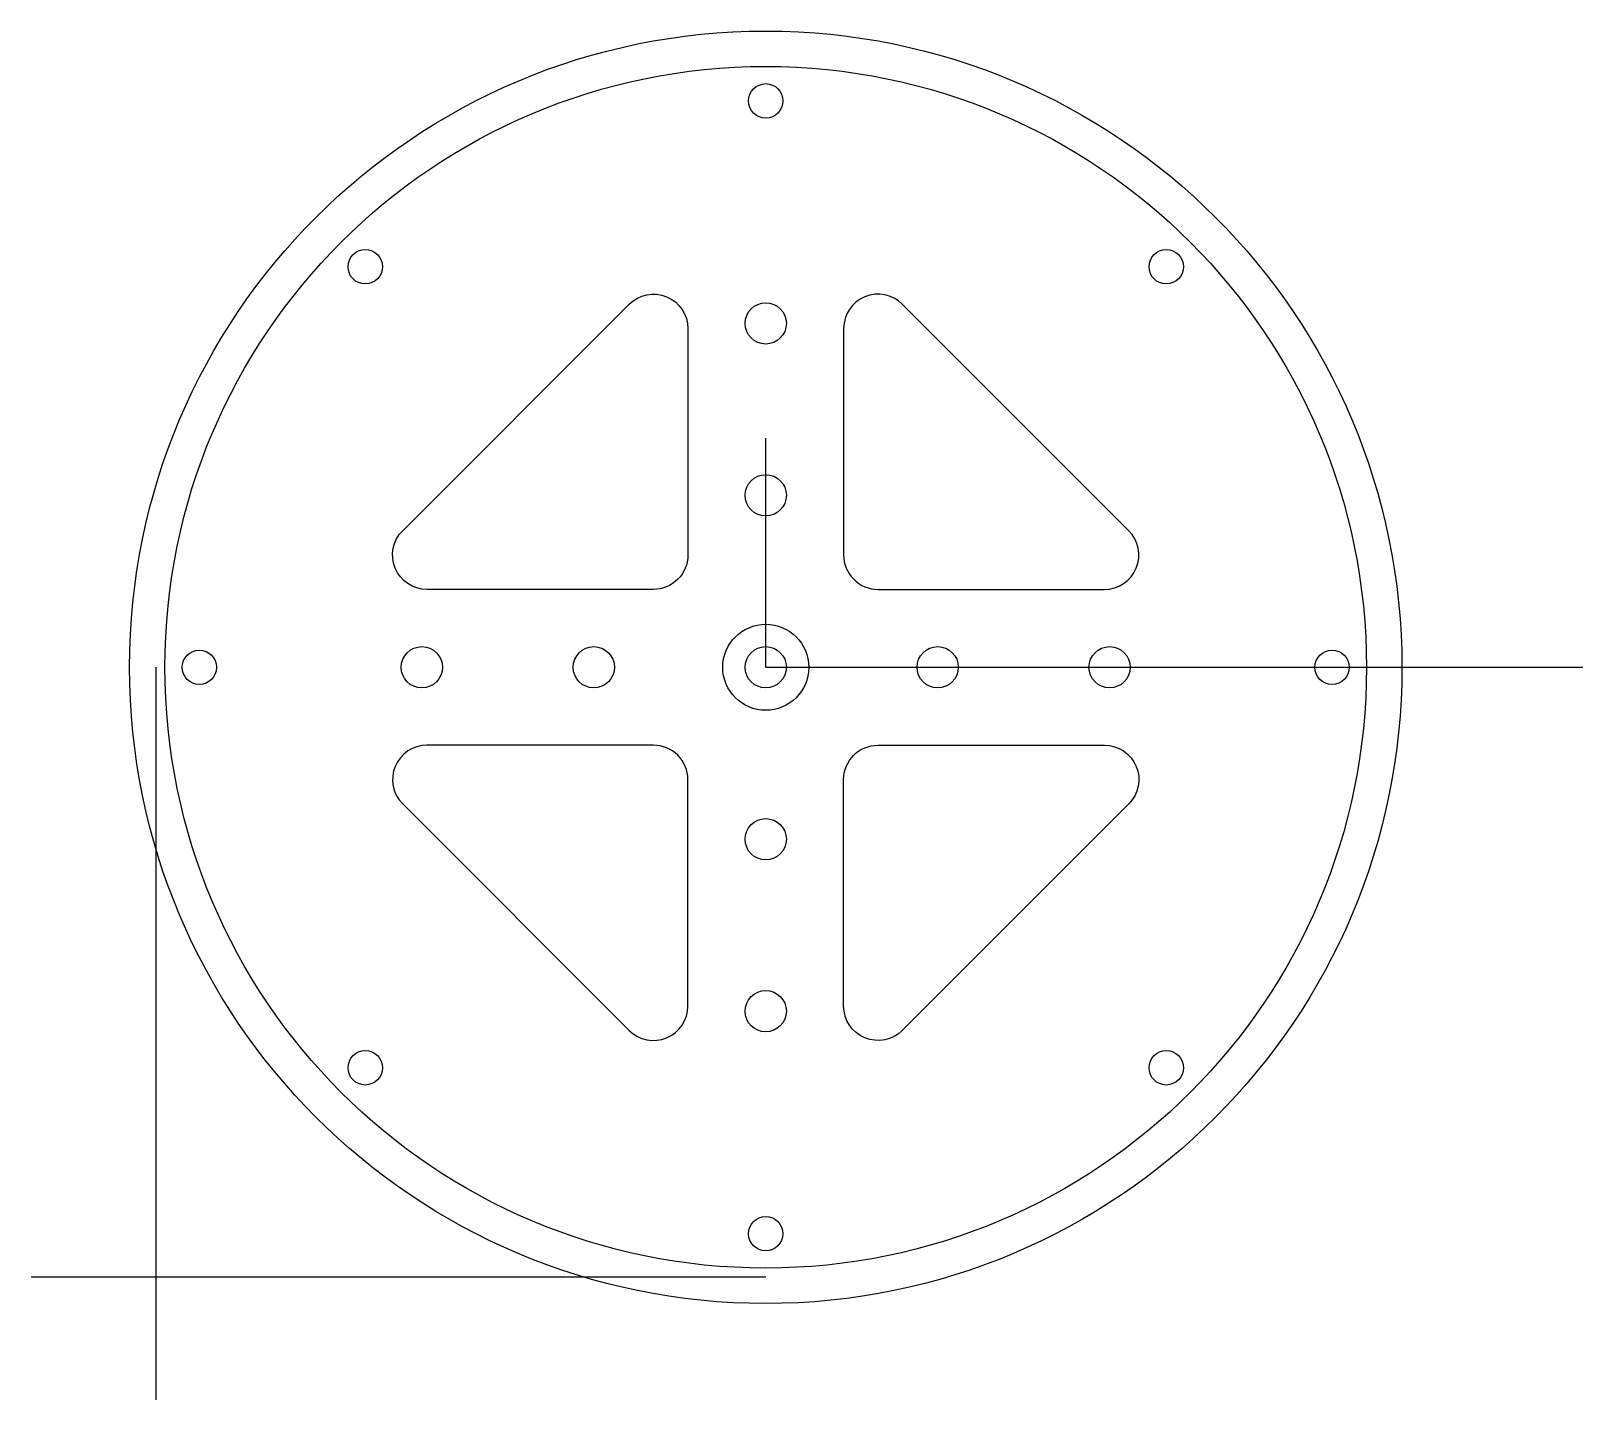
# Model space of a CAD drawing. Extents: x -0.36 to 4.15, y -0.36 to 3.62.
import ezdxf

# ---------------------------------------------------------------- set-up
doc = ezdxf.new("R2010")
doc.units = 0
doc.header["$LTSCALE"] = 2.42
doc.header["$MEASUREMENT"] = 0
doc.layers.get('0').update_dxf_attribs({"linetype": 'CONTINUOUS'})
doc.layers.add('holes', color=1, linetype='CONTINUOUS')
doc.layers.add('outline', color=3, linetype='CONTINUOUS')

msp = doc.modelspace()

# ---------------------------------------------------------------- linework, layer by layer
for points in [[(1.7735, 1.7735), (1.7735, 2.4401)], [(0, 1.7735), (0, -0.3569)], [(1.7735, 1.7735), (4.15, 1.7735)], [(1.7735, 0), (-0.363, 0)]]:
    msp.add_lwpolyline(points)
for radius in [1.747, 0.125]:
    msp.add_circle((1.7735, 1.7735), radius)
at = {"layer": 'holes'}
for points in [[(1.447, 2), (0.7884, 2, -0.668179), (0.7177, 2.1707), (1.3763, 2.8293, -0.668179), (1.547, 2.7586), (1.547, 2.1, -0.414214)], [(2.1, 2), (2.7586, 2, 0.668179), (2.8293, 2.1707), (2.1707, 2.8293, 0.668179), (2, 2.7586), (2, 2.1, 0.414214)], [(1.447, 1.547), (0.7884, 1.547, 0.668179), (0.7177, 1.3763), (1.3763, 0.7177, 0.668179), (1.547, 0.7884), (1.547, 1.447, 0.414214)], [(2.1, 1.547), (2.7586, 1.547, -0.668179), (2.8293, 1.3763), (2.1707, 0.7177, -0.668179), (2, 0.7884), (2, 1.447, -0.414214)]]:
    msp.add_lwpolyline(points, format="xyb", close=True, dxfattribs=at)
for centre, radius in [((1.7735, 3.4205), 0.05), ((0.6089, 2.9381), 0.05), ((2.9381, 2.9381), 0.05), ((1.7735, 2.7735), 0.06), ((1.7735, 2.2735), 0.06), ((0.1265, 1.7735), 0.05), ((0.7735, 1.7735), 0.06), ((1.2735, 1.7735), 0.06), ((1.7735, 1.7735), 0.06), ((2.2735, 1.7735), 0.06), ((2.7735, 1.7735), 0.06), ((3.4205, 1.7735), 0.05), ((1.7735, 1.2735), 0.06), ((1.7735, 0.7735), 0.06), ((0.6089, 0.6089), 0.05), ((2.9381, 0.6089), 0.05), ((1.7735, 0.1265), 0.05)]:
    msp.add_circle(centre, radius, dxfattribs=at)
at = {"layer": 'outline'}
msp.add_circle((1.7735, 1.7735), 1.85, dxfattribs=at)

doc.saveas('drawing.dxf')
